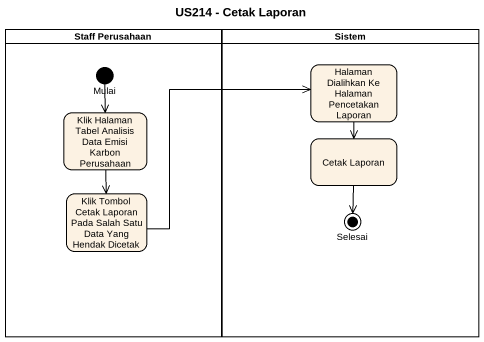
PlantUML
@startuml
title US214 - Cetak Laporan
hide empty description
state "Staff Perusahaan" as Staff_Perusahaan <<partition>> {
  state Mulai <<start>>
  state "Klik Halaman Tabel Analisis Data Emisi Karbon Perusahaan" as Klik_Halaman_Tabel_Analisis
  state "Klik Tombol Cetak Laporan Pada Salah Satu Data Yang Hendak Dicetak" as Klik_Tombol_Cetak_Laporan
}
state Sistem <<partition>> {
  state "Halaman Dialihkan Ke Halaman Pencetakan Laporan" as Halaman_Dialihkan_Ke
  state "Cetak Laporan" as Cetak_Laporan
  state Selesai <<end>>
}
Mulai --> Klik_Halaman_Tabel_Analisis
Halaman_Dialihkan_Ke --> Cetak_Laporan
Klik_Halaman_Tabel_Analisis --> Klik_Tombol_Cetak_Laporan
Cetak_Laporan --> Selesai
Klik_Tombol_Cetak_Laporan -right-> Halaman_Dialihkan_Ke
@enduml
